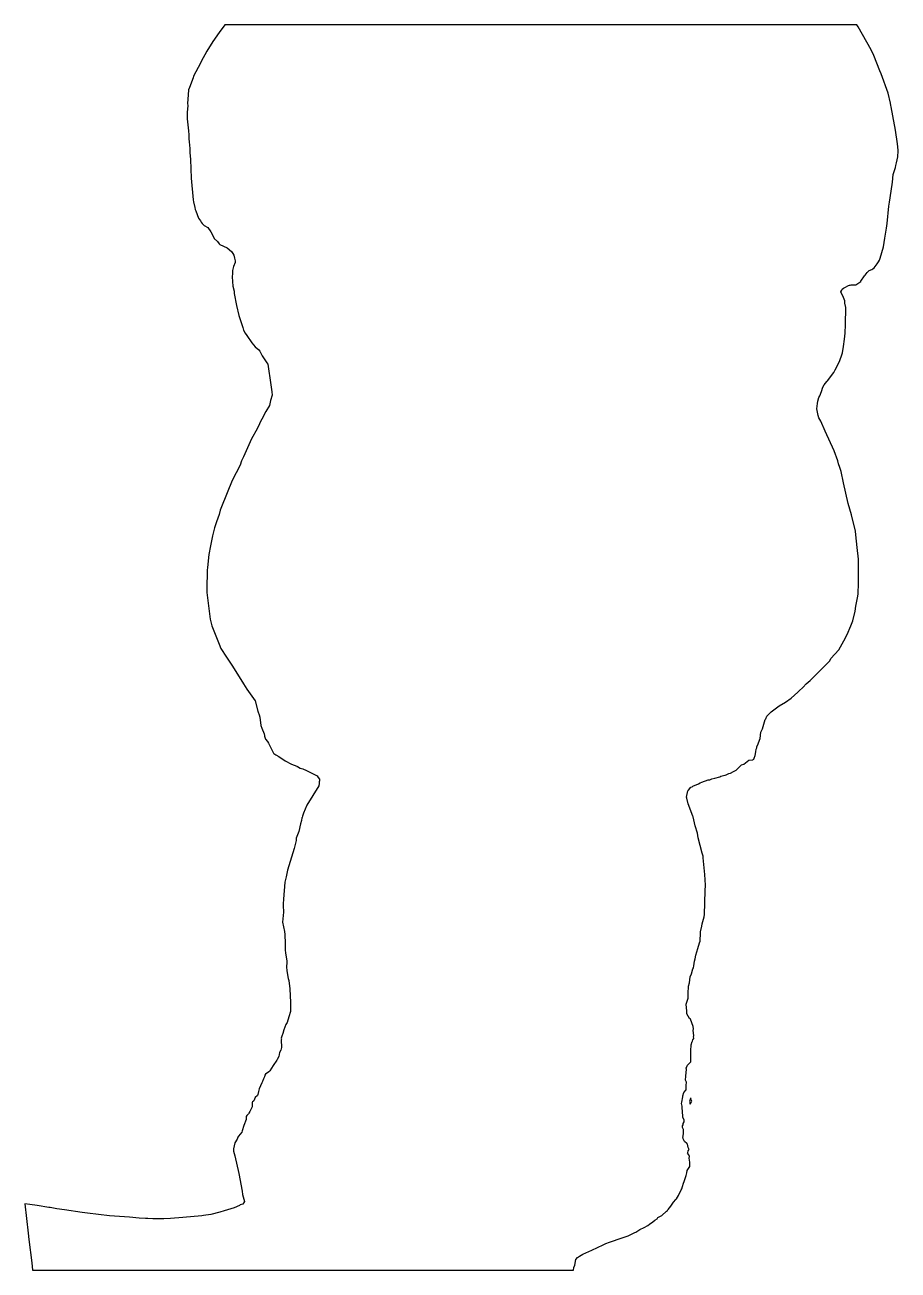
# Model space of a CAD drawing. Extents: x 13 to 139, y 0 to 180.
import ezdxf

# ---------------------------------------------------------------- set-up
doc = ezdxf.new("R2010")
doc.units = 0
doc.layers.add('27_81000', color=7, linetype='CONTINUOUS')

msp = doc.modelspace()

# ---------------------------------------------------------------- linework, layer by layer
at = {"layer": '27_81000', "color": 5}
for points in [[(119.927, 179.787), (89.899, 179.78601), (86.7, 179.79301), (86.54, 179.787), (77.84, 179.785), (41.876, 179.78801), (41.06, 178.67601), (40.152, 177.39301), (39.274, 176.00301), (38.442, 174.51501), (38.326, 174.27802), (37.354, 172.40601), (37.28, 172.17101), (36.762, 170.74301), (36.628, 170.39601), (36.589, 169.71201), (36.482, 168.44801), (36.5, 168.14001), (36.412, 167.16701), (36.419, 166.21101), (36.594, 164.52), (36.642, 163.93001), (36.676, 163.27501), (36.728, 162.95201), (36.775, 162.371), (36.822, 161.996), (36.816, 161.84901), (36.831, 161.386), (36.883, 160.37801), (36.982, 157.68001), (37.313, 154.52), (37.354, 154.26201), (37.526, 153.44501), (37.567, 153.15401), (37.665, 152.93201), (38.074, 151.89801), (38.341, 151.505), (38.443, 151.32301), (38.597, 151.14201), (38.878, 150.85001), (39.427, 150.55101), (39.843, 149.89801), (40.252, 149.089), (40.325, 148.959), (40.784, 148.51901), (41.053, 148.17601), (41.149, 148.09601), (42.208, 147.595), (42.831, 147.08701), (43.03, 146.77901), (43.139, 146.52901), (43.251, 146.10301), (43.343, 145.707), (43.343, 145.49101), (43.115, 144.89), (42.968, 144.311), (42.966, 143.92101), (42.93, 143.40501), (43.015, 142.06601), (43.192, 141.35101), (43.227, 141.005), (43.566, 139.261), (43.892, 137.84401), (43.99, 137.56201), (44.445, 136.119), (44.578, 135.72701), (44.802, 135.304), (45.026, 134.957), (45.769, 133.88), (46.231, 133.313), (46.766, 132.89301), (46.905, 132.68901), (47.254, 132.009), (47.932, 130.98801), (48.059, 130.811), (48.506, 127.815), (48.629, 126.79301), (48.702, 126.33201), (48.441, 125.576), (48.307, 124.855), (47.775, 123.996), (47.204, 122.88601), (46.98, 122.422), (46.867, 122.20701), (46.537, 121.464), (45.702, 120.035), (44.577, 117.44601), (44.281, 116.856), (44.063, 116.219), (42.936, 114.019), (41.373, 110.22601), (41.194, 109.714), (41.047, 109.08601), (40.637, 108.03101), (40.372, 107.159), (40.061, 106.036), (39.804, 104.55901), (39.563, 103.317), (39.377, 101.428), (39.329, 101.04501), (39.257, 98.345), (39.282, 97.82401), (39.76, 93.97601), (39.978, 93.04501), (41.041, 90.357), (41.298, 89.746), (41.369, 89.618), (42.008, 88.67101), (42.976, 87.21101), (44.577, 84.67101), (45.052, 83.90401), (46.265, 82.21301), (46.639, 80.71101), (46.854, 80.052), (46.866, 79.96201), (46.906, 79.819), (47.056, 78.62701), (47.207, 78.26601), (47.528, 77.43101), (47.567, 77.203), (47.593, 77.095), (47.737, 76.659), (48.032, 76.311), (48.159, 76.089), (48.878, 74.63), (48.914, 74.58501), (49.202, 74.414), (49.655, 74.178), (50.567, 73.55801), (51.495, 73.052), (52.242, 72.775), (52.278, 72.735), (52.336, 72.715), (52.733, 72.486), (53.116, 72.36301), (53.675, 72.132), (54.425, 71.761), (55.174, 71.36), (55.353, 71.12), (55.523, 70.868), (55.517, 70.64201), (55.495, 70.52), (55.495, 70.283), (55.426, 69.939), (53.699, 67.145), (53.227, 65.958), (53.07, 65.54401), (53.044, 65.376), (52.958, 65.303), (52.949, 64.90701), (52.793, 64.437), (52.529, 63.315), (52.173, 62.354), (52.161, 62.039), (51.848, 60.892), (50.901, 57.751), (50.737, 56.808), (50.534, 55.995), (50.326, 53.543), (50.305, 52.882), (50.263, 52.637), (50.334, 51.689), (50.208, 50.236), (50.464, 48.914), (50.516, 48.46), (50.58, 47.181), (50.585, 46.176), (50.615, 45.819), (50.797, 44.602), (50.781, 43.622), (50.798, 43.401), (50.798, 43.203), (51.026, 42.124), (51.103, 41.817), (51.236, 40.613), (51.323, 38.666), (51.352, 37.754), (51.326, 37.362), (51.118, 36.591), (50.849, 35.744), (50.659, 35.483), (50.382, 34.688), (50.256, 34.161), (50.113, 33.778), (49.989, 33.498), (50.02, 33.365), (49.986, 33.275), (50.027, 32.157), (50.005, 31.931), (49.938, 31.771), (49.76, 31.428), (49.635, 30.855), (49.411, 30.424), (49.383, 30.298), (48.835, 29.526), (48.367, 28.774), (48.218, 28.641), (47.733, 28.304), (47.641, 28.16), (47.595, 27.922), (47.438, 27.628), (47.3, 27.241), (47.215, 27.036), (46.804, 26.193), (46.734, 25.804), (46.635, 25.368), (46.571, 25.218), (46.25, 24.937), (46.026, 24.45), (45.982, 24.404), (45.858, 24.319), (45.821, 24.225), (45.791, 23.601), (45.759, 23.5), (45.478, 22.91), (45.331, 22.656), (45.298, 22.551), (45.024, 22.335), (44.954, 22.197), (44.955, 21.734), (44.589, 20.906), (44.371, 20.102), (44.301, 19.904), (43.817, 19.355), (43.728, 19.191), (43.633, 18.89), (43.316, 18.375), (43.098, 17.508), (43.137, 17.234), (43.121, 17.159), (43.301, 16.488), (43.898, 13.947), (44.364, 11.4), (44.423, 10.937), (44.714, 9.903), (44.456, 9.545), (44.053, 9.426), (44.002, 9.327), (43.221, 8.993), (41.787, 8.578), (41.122, 8.35), (39.828, 8.017), (38.803, 7.908), (38.533, 7.847), (35.784, 7.589), (34.024, 7.478), (33.067, 7.407), (31.491, 7.409), (30.754, 7.438), (30.407, 7.468), (29.488, 7.489), (28.114, 7.666), (25.227, 7.846), (22.017, 8.243), (21.28, 8.302), (18.711, 8.688), (17.634, 8.842), (16.64, 9.042), (16.498, 9.036), (16.455, 9.041), (14.79, 9.349), (13.734, 9.499), (13.003, 9.589), (13.497, 5.347), (13.592, 4.438), (13.982, 1.073), (14.092, 0.006), (92.18001, 0.006), (92.245, 0.358), (92.382, 0.694), (92.54201, 1.528), (92.78201, 1.821), (93.066, 2.034), (93.54301, 2.289), (94.82201, 2.877), (96.483, 3.675), (96.85101, 3.83), (97.4, 4.045), (97.825, 4.197), (98.801, 4.5), (100.078, 4.97), (100.576, 5.208), (101.04501, 5.418), (101.174, 5.502), (101.76601, 5.848), (102.40401, 6.14), (102.91, 6.431), (103.178, 6.648), (103.65201, 6.974), (103.939, 7.212), (104.24901, 7.423), (104.34901, 7.577), (104.93201, 7.882), (105.62701, 8.535), (105.77, 8.632), (105.82401, 8.693), (105.84701, 8.732), (106.242, 9.245), (106.64001, 9.803), (106.97501, 10.179), (107.05701, 10.295), (107.369, 10.799), (107.73801, 11.595), (107.83801, 11.741), (107.942, 12.055), (108.079, 12.551), (108.17001, 12.791), (108.451, 13.649), (108.53001, 14.059), (108.61301, 14.366), (108.98, 14.978), (109.01, 15.128), (108.96301, 15.26), (109.009, 15.296), (109.009, 15.584), (108.90201, 16.159), (108.96101, 16.399), (108.84501, 16.639), (108.658, 16.878), (108.674, 16.932), (108.729, 17.233), (108.90301, 17.411), (108.769, 17.708), (108.632, 18.205), (108.57101, 18.307), (108.19601, 18.57), (108.00301, 18.966), (108.00301, 19.041), (107.98801, 19.16), (108.09, 19.684), (108.09, 20.311), (107.927, 20.604), (107.94401, 20.818), (108.01401, 20.989), (108.04101, 21.178), (108.164, 21.399), (108.164, 21.668), (107.97101, 22.106), (107.92901, 23.004), (107.884, 23.326), (107.85901, 23.685), (107.78001, 24.043), (107.811, 24.271), (107.969, 25.039), (107.98, 25.174), (108.12901, 25.639), (108.47001, 26.013), (108.47001, 26.64), (108.49801, 27.119), (108.372, 27.414), (108.43001, 27.985), (108.48701, 29), (108.468, 29.18), (108.662, 29.592), (108.96101, 29.897), (109.117, 30.095), (109.122, 30.808), (109.147, 30.998), (109.147, 31.572), (109.122, 31.661), (109.203, 32.516), (109.343, 33.005), (109.37601, 33.056), (109.425, 33.243), (109.552, 33.46), (109.53201, 33.72), (109.552, 33.851), (109.496, 34.277), (109.479, 34.604), (109.51501, 34.854), (109.48901, 35.154), (109.077, 36.249), (108.94501, 36.313), (108.54001, 37.03), (108.55401, 37.396), (108.45, 38.42), (108.647, 38.963), (108.73, 39.278), (108.729, 39.936), (108.81801, 41.006), (108.925, 41.462), (109.01201, 42.346), (109.20701, 42.804), (109.439, 43.507), (109.492, 43.645), (109.58201, 43.94), (109.664, 44.588), (109.775, 44.953), (109.87401, 45.468), (110.14201, 46.438), (110.39001, 47.24), (110.491, 47.51), (110.511, 48.724), (110.52801, 48.834), (110.70701, 49.649), (110.75301, 50.024), (111.06701, 51.019), (111.08801, 51.367), (111.20901, 54.786), (111.261, 55.587), (111.16501, 57.142), (110.90701, 59.526), (110.89301, 59.779), (110.77601, 60.198), (110.2, 62.398), (110.08601, 63.094), (109.747, 64.14201), (109.482, 65.43401), (109.426, 65.547), (108.73, 67.32401), (108.53201, 68.134), (108.52801, 68.271), (108.68001, 69.192), (108.79301, 69.30701), (109.147, 69.71201), (109.31801, 69.788), (109.426, 69.895), (110.256, 70.23), (110.47001, 70.356), (110.73901, 70.442), (111.64201, 70.79), (111.86401, 70.805), (112.146, 70.923), (112.59901, 71.055), (113.315, 71.231), (113.47101, 71.314), (113.86101, 71.439), (114.08601, 71.485), (114.218, 71.497), (114.603, 71.68301), (114.866, 71.773), (115.288, 71.979), (115.66, 72.191), (116.43401, 72.964), (116.76, 73.055), (117.507, 73.637), (118.076, 73.702), (118.15001, 73.74001), (118.20701, 73.787), (118.257, 73.93201), (118.40601, 74.298), (118.51401, 74.825), (118.58201, 75.241), (118.647, 75.395), (118.67001, 75.569), (118.83501, 76.008), (119.04601, 76.522), (119.12901, 76.77901), (119.24701, 77.652), (119.27801, 77.756), (119.46001, 78.15501), (119.676, 78.832), (119.868, 79.513), (119.95801, 79.58601), (120.09901, 79.984), (120.72201, 80.605), (121.88801, 81.464), (122.81701, 81.98601), (123.61201, 82.595), (124.55901, 83.438), (124.74001, 83.575), (125.34, 84.15501), (125.77401, 84.633), (126.37701, 85.116), (127.312, 86.10001), (129.19301, 87.953), (129.345, 88.29201), (130.472, 89.57201), (131.21101, 90.886), (131.70601, 91.79101), (132.24101, 93.02901), (132.50601, 93.743), (132.856, 95.161), (132.968, 95.86001), (133.20001, 97.048), (133.276, 97.619), (133.339, 99.229), (133.34401, 101.07201), (133.313, 102.64101), (133.147, 104.35101), (132.94701, 106.14301), (132.87801, 106.686), (132.321, 109.062), (131.85501, 110.66701), (131.158, 113.66501), (130.82001, 115.298), (130.63, 115.90601), (130.46001, 116.41501), (130.358, 116.83301), (129.839, 118.287), (128.54401, 121.12901), (127.87401, 122.58101), (127.58401, 123.036), (127.494, 123.39001), (127.31701, 124.33601), (127.43301, 125.11401), (127.465, 125.48601), (127.61401, 126.008), (127.74701, 126.22101), (128.00401, 126.843), (128.17601, 127.482), (128.373, 127.82101), (128.75801, 128.298), (128.867, 128.40701), (129.75801, 129.617), (129.96701, 129.98801), (130.60901, 131.19301), (130.96101, 132.28), (131.00601, 132.45401), (131.18001, 133.37001), (131.334, 134.40401), (131.39801, 135.26901), (131.45801, 136.51401), (131.49901, 138.974), (131.36601, 139.638), (131.37201, 139.972), (131.15701, 140.43701), (130.79901, 141.25601), (130.918, 141.48401), (130.964, 141.61501), (131.15601, 141.759), (131.354, 141.882), (131.877, 142.15201), (132.052, 142.21901), (132.12401, 142.22101), (132.145, 142.237), (132.276, 142.255), (132.95801, 142.25801), (133.65401, 142.763), (133.68201, 142.774), (134.216, 143.56001), (134.31401, 143.677), (134.57201, 144.03801), (134.85101, 144.311), (135.25301, 144.492), (135.401, 144.57501), (135.57501, 144.74001), (136.037, 145.31801), (136.24101, 145.60501), (136.35101, 145.82301), (136.479, 146.12001), (136.92001, 147.73201), (137.145, 148.98001), (137.367, 150.457), (137.44901, 151.11501), (137.73201, 153.61601), (137.80501, 154.20401), (138.18201, 156.73601), (138.24501, 157.08601), (138.36, 158.18201), (138.68901, 159.22701), (138.72601, 159.47401), (138.82701, 159.89101), (138.992, 160.72101), (139.04901, 161.62601), (139.048, 161.69701), (138.95001, 162.64301), (138.69701, 164.61101), (138.27501, 166.658), (138.02701, 167.964), (138.015, 168.14301), (137.94801, 168.51201), (137.593, 169.955), (136.61601, 172.75002), (136.41, 173.173), (135.533, 175.38301), (135.15501, 176.188), (133.29001, 179.52101), (133.11401, 179.79001), (119.927, 179.787)], [(109.05901, 24.781), (108.97601, 24.505), (108.91601, 24.402), (109.035, 24.084), (108.96101, 24.041), (109.078, 24.009), (109.10101, 24.027), (109.136, 24.099), (109.26701, 24.401), (109.136, 24.701), (109.16501, 24.76), (109.078, 24.806), (109.05901, 24.781)]]:
    msp.add_lwpolyline(points, dxfattribs=at)

doc.saveas('drawing.dxf')
